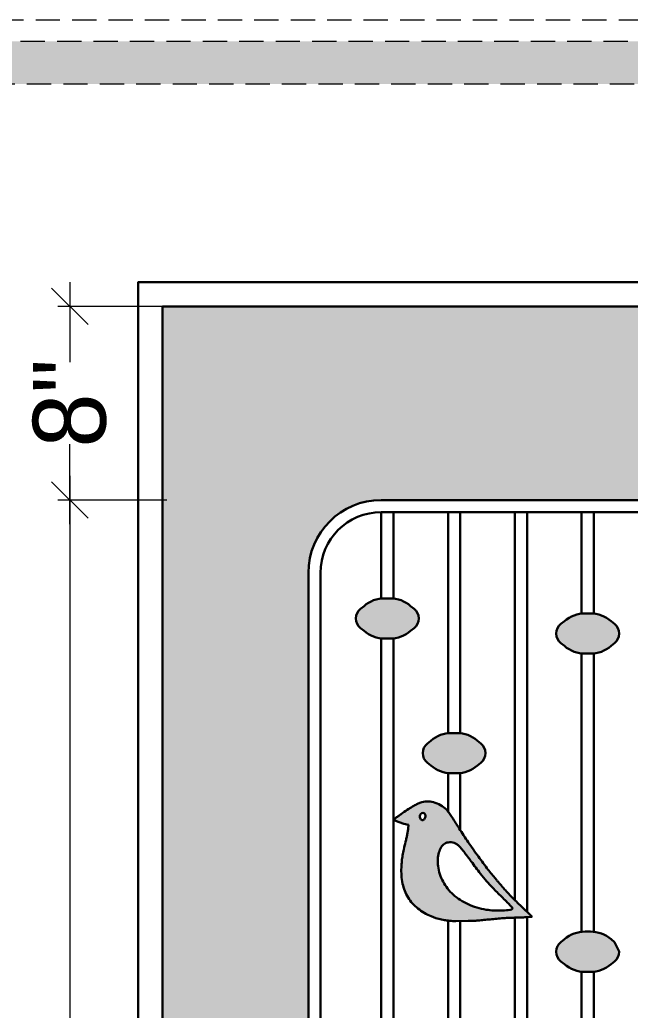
# Model space of a CAD drawing. Header units: millimetres. Extents: x 35877 to 3066687, y -650199 to -40525.
# Drawn here: x 147915.9 to 147941.02, y -180484.81 to -180444.06 of the extents above; entities that cross this region are included whole.
import ezdxf

# ---------------------------------------------------------------- set-up
doc = ezdxf.new("R2010")
doc.units = ezdxf.units.MM
doc.header["$MEASUREMENT"] = 0
doc.header["$PDMODE"] = 35
doc.linetypes.add('DASHED', pattern=[0.75, 0.5, -0.25])
doc.linetypes.add('DASHEDX2', pattern=[1.5, 1, -0.5])
doc.layers.get('Defpoints').update_dxf_attribs({"color": 220})
for name, color, linetype, lineweight in [('dim05', 1, 'Continuous', 13), ('Dimension', 10, 'DASHEDX2', 20), ('Elevation 4.5', 206, 'Continuous', 5), ('FURNITURE', 32, 'Continuous', 9), ('furniture dimensions', 1, 'DASHED', 0), ('wall', 7, 'Continuous', 30)]:
    doc.layers.add(name, color=color, linetype=linetype, lineweight=lineweight)
doc.styles.add('century g', font='GOTHIC.TTF')
doc.dimstyles.new('Archana', dxfattribs={"dimtxt": 2, "dimasz": 0.75, "dimexe": 0.5, "dimexo": 0.5, "dimgap": 0, "dimtad": 0, "dimzin": 0, "dimdsep": 46, "dimlunit": 4, "dimtxsty": 'century g', "dimblk": 'OBLIQUE', "dimcen": 0, "dimdle": 1, "dimclrd": 256, "dimclre": 256, "dimclrt": 256, "dimadec": 0, "dimazin": 0, "dimtfac": 1, "dimtofl": 0, "dimtmove": 1, "dimatfit": 3, "dimfxl": 1, "dimfxlon": 1, "dimtolj": 1, "dimtzin": 0, "dimlwd": -1, "dimlwe": -1, "dimarcsym": 0})

# ---------------------------------------------------------------- blocks, each defined once
blk = doc.blocks.new('_Oblique')
at = {"layer": 'wall', "color": 0, "lineweight": -2}
blk.add_line((-0.5, -0.5), (0.5, 0.5), dxfattribs=at)
blk = doc.blocks.new('*D339')
at = {"layer": 'Defpoints', "color": 0, "linetype": 'Continuous', "lineweight": 0, "transparency": 16777216}
for p in [(147917.9567852311, -180463.8178476895), (147930.7771956997, -180463.8178476895), (147930.7771956997, -180538.8119476446)]:
    blk.add_point(p, dxfattribs=at)
at = {"layer": 'furniture dimensions', "color": 5, "linetype": 'Continuous', "transparency": 16777216}
for p, q in [((147917.9567852311, -180462.8178476895), (147917.9567852311, -180497.4379432143)), ((147921.9567852311, -180463.8178476895), (147917.4567852311, -180463.8178476895)), ((147917.9567852311, -180539.8119476446), (147917.9567852311, -180505.1918521198))]:
    blk.add_line(p, q, dxfattribs=at)
at = {"layer": 'furniture dimensions', "color": 5, "linetype": 'ByBlock', "transparency": 16777216}
blk.add_line((147921.9567852311, -180538.8119476446), (147917.4567852311, -180538.8119476446), dxfattribs=at)
at = {"layer": 'furniture dimensions', "color": 5, "linetype": 'Continuous', "transparency": 16777216, "xscale": 1.5, "yscale": 1.5, "zscale": 1.5}
for p, rotation in [((147917.9567852311, -180463.8178476895), 90), ((147917.9567852311, -180538.8119476446), 270)]:
    blk.add_blockref('_Oblique', p, dxfattribs=dict(at, rotation=rotation))
at = {"layer": 'furniture dimensions', "linetype": 'Continuous', "lineweight": 0, "transparency": 16777216, "insert": (147917.9567852311, -180501.314897667), "char_height": 3, "attachment_point": 5, "rotation": 90, "style": 'century g'}
blk.add_mtext('\\A1;6\'-3"', dxfattribs=at)
blk = doc.blocks.new('*D340')
at = {"layer": 'Defpoints', "color": 0, "linetype": 'Continuous', "lineweight": 0, "transparency": 16777216}
for p in [(147917.9567852312, -180455.8526228708), (147931.9763596978, -180455.8526228708), (147931.9763596978, -180463.8178476895)]:
    blk.add_point(p, dxfattribs=at)
at = {"layer": 'furniture dimensions', "color": 5, "linetype": 'Continuous', "transparency": 16777216}
for p, q in [((147917.9567852312, -180454.8526228708), (147917.9567852312, -180458.1516866738)), ((147921.9567852312, -180455.8526228708), (147917.4567852312, -180455.8526228708)), ((147917.9567852312, -180464.8178476895), (147917.9567852312, -180461.5187838865))]:
    blk.add_line(p, q, dxfattribs=at)
at = {"layer": 'furniture dimensions', "color": 5, "linetype": 'ByBlock', "transparency": 16777216}
blk.add_line((147921.9567852312, -180463.8178476895), (147917.4567852312, -180463.8178476895), dxfattribs=at)
at = {"layer": 'furniture dimensions', "color": 5, "linetype": 'Continuous', "transparency": 16777216, "xscale": 1.5, "yscale": 1.5, "zscale": 1.5}
for p, rotation in [((147917.9567852312, -180455.8526228708), 90), ((147917.9567852312, -180463.8178476895), 270)]:
    blk.add_blockref('_Oblique', p, dxfattribs=dict(at, rotation=rotation))
at = {"layer": 'furniture dimensions', "linetype": 'Continuous', "lineweight": 0, "transparency": 16777216, "insert": (147917.9567852312, -180459.8352352801), "char_height": 3, "attachment_point": 5, "rotation": 90, "style": 'century g'}
blk.add_mtext('\\A1;8"', dxfattribs=at)

msp = doc.modelspace()

# ---------------------------------------------------------------- hatches: boundary and pattern name
at = {"layer": 'dim05', "lineweight": 0, "true_color": 0xa47149, "transparency": 33554572}
h = msp.add_hatch(color=35, dxfattribs=at)
h.dxf.hatch_style = 1
h.paths.add_polyline_path([(147967.7670996476, -180455.8526228707), (147921.7750088354, -180455.8526228707), (147921.7826582461, -180547.8119476445), (147967.7747490583, -180547.8119476445), (147967.7735097604, -180532.9134151558), (147961.7747490583, -180532.9134151558), (147961.7747490583, -180535.8119476445, -0.4142135623730951), (147958.7747490583, -180538.8119476445), (147930.7771956997, -180538.8119476445, -0.4142135623730951), (147927.7771956997, -180535.8119476445), (147927.7771956997, -180466.8178476894, -0.4142135623730951), (147930.7771956997, -180463.8178476894), (147958.7747490583, -180463.8178476894, -0.4142135623730951), (147961.7747490583, -180466.8178476894), (147961.7747490583, -180493.7135500387), (147967.7702490159, -180493.7135500387)])
at = {"layer": 'Dimension', "true_color": 0xd39e00, "transparency": 33554687}
h = msp.add_hatch(color=42, dxfattribs=at)
h.paths.add_polyline_path([(147779.4312892751, -180444.9377597726), (147779.4312892751, -180621.4179555147), (148030.1577684627, -180621.4179555147), (148030.1577684627, -180444.9377597726)])
h.paths.add_polyline_path([(147781.1909367456, -180446.6974072431), (148028.3981209922, -180446.6974072431), (148028.3981209922, -180619.6583080442), (147781.1909367456, -180619.6583080442)], flags=16)
at = {"layer": 'Elevation 4.5', "lineweight": 0, "true_color": 0x000000, "transparency": 33554628}
h = msp.add_hatch(color=18, dxfattribs=at)
h.dxf.hatch_style = 1
h.paths.add_polyline_path([(147932.3202400889, -180468.69675873, 0.2335693837451339), (147932.1302066992, -180468.2966187639), (147931.9855370311, -180468.1823193816, 0.1866468864992515), (147931.1354642556, -180467.8658228917), (147930.9191310306, -180467.8658228917, 0.1866468864992447), (147930.069058255, -180468.1823193816), (147929.924388587, -180468.2966187639, 0.229438131234605), (147929.7343551973, -180468.6889460514, 0.2335693837451812), (147929.924388587, -180469.0890860175), (147930.069058255, -180469.2033853998, 0.1866468864992518), (147930.9191310306, -180469.5198818897), (147931.1354642556, -180469.5198818897, 0.1866468864992437), (147931.9855370311, -180469.2033853998), (147932.1302066992, -180469.0890860175, 0.229438131234605)])
h.paths.add_polyline_path([(147940.3795950388, -180468.9160337608), (147940.2349253708, -180468.8017343786, 0.1866468864992479), (147939.3848525952, -180468.4852378887), (147939.1685193702, -180468.4852378887, 0.186646886499249), (147938.3184465947, -180468.8017343786), (147938.1737769266, -180468.9160337609, 0.2294381312187934), (147937.9837435369, -180469.3083610484, 0.2335693837454127), (147938.1737769266, -180469.7085010145), (147938.3184465947, -180469.8228003968, 0.1866468864992496), (147939.1685193702, -180470.1392968867), (147939.3848525952, -180470.1392968867, 0.1866468864992459), (147940.2349253708, -180469.8228003968), (147940.3795950388, -180469.7085010146, 0.2294381312761696), (147940.5696284285, -180469.316173727, 0.2335693837839362)])
h.paths.add_polyline_path([(147934.8800028123, -180473.8375833622), (147934.7353331443, -180473.72328398, 0.1866468864992447), (147933.8852603688, -180473.40678749), (147933.6689271438, -180473.40678749, 0.1866468864992453), (147932.8188543682, -180473.72328398), (147932.6741847002, -180473.8375833623, 0.2294381312187938), (147932.4841513105, -180474.2299106497, 0.2335693837448415), (147932.6741847002, -180474.6300506159), (147932.8188543682, -180474.7443499982, 0.1866468864992492), (147933.6689271438, -180475.0608464881), (147933.8852603688, -180475.0608464881, 0.186646886499244), (147934.7353331443, -180474.7443499982), (147934.8800028123, -180474.6300506159, 0.229438131276169), (147935.0700362021, -180474.2377233284, 0.2335693837839357)])
h = msp.add_hatch(color=18, dxfattribs=at)
h.dxf.hatch_style = 1
edge = h.paths.add_edge_path()
edge.add_arc((147914.7123246339, -180489.3500223673), 22.71277757108558, 32.16172456926157, 32.81148210288643)
edge.add_arc((147919.9924358223, -180485.945725112), 16.43035654375045, 32.81148210665176, 33.63723764329593)
edge.add_arc((147919.0137337774, -180486.5969214386), 17.60590507442646, 33.63732160428831, 34.28730340976625)
edge.add_arc((147933.0026102426, -180477.0588986064), 0.674793347500813, 34.28730343310656, 41.16894355051372)
edge.add_arc((147932.6058936111, -180477.4058181088), 1.201801152872894, 41.16894354354579, 55.9920307366927)
edge.add_arc((147932.627473302, -180477.3738344982), 1.163218327600577, 55.99203073469801, 71.17988011244289)
edge.add_arc((147932.6647095919, -180477.2645854152), 1.047797777297143, 71.1799864031716, 87.21540258183099)
edge.add_arc((147932.6785800894, -180476.9794112799), 0.7622865198643559, 87.21540257365744, 107.569980809068)
edge.add_arc((147932.837786737, -180477.4822080799), 1.289687106465092, 107.5699808175182, 114.984230487483)
edge.add_arc((147933.40135702, -180478.6916574213), 2.62399560651567, 114.984230472451, 119.3422138767468)
edge.add_arc((147934.0089079565, -180479.7724338657), 3.863832637452334, 119.3422138913767, 122.918402823684)
edge.add_arc((147936.5911130753, -180483.7611055743), 8.615388727239672, 122.9184028174024, 124.8820485785528)
edge.add_arc((147964.0698555228, -180523.177271194), 56.66448235709579, 124.8820485660495, 125.0486099598604)
edge.add_arc((147950.5899403499, -180503.9606772972), 33.19140002734221, 125.0486100054601, 125.297528854635)
edge.add_arc((147971.207562464, -180533.0826525118), 68.87298886579251, 125.2975288079876, 125.400118313947)
edge.add_arc((147931.4579395258, -180477.1497439724), 0.2543122433924807, 125.400118316436, 130.7660377782542)
edge.add_arc((147931.3030965868, -180476.9701415825), 0.01717651394238802, 130.7660378935498, 241.7913550572283)
edge.add_arc((147931.981499691, -180475.7053833952), 1.452392192579913, 241.7913550735764, 246.6074439563219)
edge.add_arc((147932.0526229005, -180475.5409687524), 1.631530925651959, 246.6074439603124, 252.0734011422824)
edge.add_arc((147932.2172888751, -180475.0319611275), 2.166510967779784, 252.0734011402797, 256.4923487535344)
edge.add_line((147931.7112456176, -180477.1385436668), (147931.8955505748, -180477.1828174036))
edge.add_line((147931.8955505748, -180477.1828174036), (147931.8865013795, -180477.3378037948))
edge.add_arc((147931.1346931869, -180477.2939079461), 0.7530885764697608, 350.1867725936558, 356.65846321495945, ccw=False)
edge.add_arc((147926.4427851949, -180476.4823591692), 5.514665208493895, 348.6954306194755, 350.18677260226514, ccw=False)
edge.add_arc((147925.7921001767, -180476.3522924341), 6.178222552240888, 347.16117339176003, 348.6954936126226, ccw=False)
edge.add_arc((147925.5409140933, -180476.295050058), 6.435848517784304, 345.672186875351, 347.1612144690426, ccw=False)
edge.add_arc((147943.4564979058, -180480.8709380806), 12.0548760364553, 165.6721868666316, 167.2040636775351)
edge.add_arc((147935.5937283245, -180479.0851470988), 3.991862026780903, 167.204063686911, 170.6969806769675)
edge.add_arc((147934.980724187, -180478.9847263145), 3.370687006033028, 170.6970534266985, 174.5650807287393)
edge.add_arc((147938.1314151215, -180479.2844917724), 6.535606071972467, 174.565080738195, 176.9223248547493)
edge.add_arc((147934.2079388702, -180479.073537098), 2.606462683265474, 176.9223248525256, 191.7869719320551)
edge.add_arc((147933.4121458176, -180479.2395980904), 1.793527977553087, 191.7869719330732, 211.4585563509173)
edge.add_arc((147933.3472499249, -180479.2793018045), 1.717449979413286, 211.4585563533364, 231.6243327161126)
edge.add_arc((147933.67435488, -180478.8662378177), 2.244346087587395, 231.6243327160234, 248.1267195580764)
edge.add_line((147932.838212409, -180480.9490136408), (147933.0173265027, -180481.0209200357))
edge.add_line((147933.0173265027, -180481.0209200357), (147933.3765758043, -180481.1027197316))
edge.add_arc((147933.6715442416, -180479.5632530038), 1.567470632925063, 259.1533424034242, 262.434350220214)
edge.add_arc((147934.2145506741, -180475.4749137207), 5.691712875962254, 262.4343501949585, 263.6909855828025)
edge.add_arc((147934.2759970031, -180474.9191415057), 6.250871535311828, 263.6909856047576, 264.9343735003256)
edge.add_arc((147934.1455757722, -180476.3904512684), 4.773792622310335, 264.9343735001598, 266.4562436123144)
edge.add_line((147933.8505038777, -180481.1551158502), (147934.3573436229, -180481.1394020541))
edge.add_line((147934.3573436229, -180481.1394020541), (147934.4832752496, -180481.1394020541))
edge.add_arc((147934.4832752492, -180480.0908257979), 1.048576256143861, 270.0000000222639, 274.4026507890214)
edge.add_arc((147932.3089765957, -180451.8503734478), 29.37260710579882, 274.4026507642312, 274.7970686569487)
edge.add_arc((147932.5126238677, -180454.2774838833), 26.9369681186945, 274.7971488530964, 275.310263421353)
edge.add_arc((147931.5315326027, -180443.7226250788), 37.53732586980061, 275.3103236337591, 275.7105061503938)
edge.add_arc((147937.2394798586, -180500.8029728869), 19.82770500941959, 94.91844812055871, 95.7105061553006, ccw=False)
edge.add_arc((147937.3201228573, -180501.7399094398), 20.76810566715427, 94.15348781103518, 94.9184901770812, ccw=False)
edge.add_arc((147937.156144768, -180499.4817247328), 18.50397515314464, 93.39746178999599, 94.1535177038175, ccw=False)
edge.add_arc((147936.2466416837, -180484.161582454), 3.156859616249403, 90.60034834854628, 93.39746178710669, ccw=False)
edge.add_arc((147936.1300321889, -180473.033064666), 7.972269097740296, 270.6003483631366, 271.0369806123186)
edge.add_line((147936.2743122255, -180481.0040280856), (147936.9845046305, -180480.9682613609))
edge.add_arc((147953.1087920169, -180463.6599370171), 23.65524752161354, 223.9404505925304, 227.0283183088817, ccw=False)
edge.add_arc((147947.6163317682, -180468.9750320613), 16.01214733226215, 222.896776801858, 223.8834857300156, ccw=False)
edge.add_arc((147938.7215282373, -180477.2396611511), 3.870416654803198, 220.0632280018442, 222.8967767977496, ccw=False)
edge.add_arc((147860.1424426506, -180543.3232497579), 98.80242968147073, 40.06322799918034, 40.1516844981128)
edge.add_arc((147873.354013461, -180532.1778139261), 81.51757089850346, 40.15175099837433, 40.25570186641909)
edge.add_arc((147876.6454711767, -180529.3909132021), 77.20474009557171, 40.25575072261492, 40.34538112926886)
edge.add_arc((147930.9832538472, -180483.2350808542), 5.909891156234724, 40.3453811102247, 40.94446054311418)
edge.add_arc((147941.3215673511, -180474.2657014002), 7.776981894013973, 217.2227130501662, 220.944460562683, ccw=False)
edge.add_arc((147954.6547551576, -180464.1369277897), 24.52111375975269, 215.641396512841, 217.2227130518501, ccw=False)
edge.add_arc((147956.5476800853, -180462.779656932), 26.85035160999695, 214.0867432932073, 215.6413965111122, ccw=False)
edge.add_arc((147951.0324146868, -180466.5119115839), 20.19093142486694, 212.1617245665263, 214.0867432949394, ccw=False)
edge = h.paths.add_edge_path(flags=16)
edge.add_arc((147932.5900897303, -180476.8191667027), 0.2322651146118047, 204.4953488956486, 219.9434680252169, ccw=False)
edge.add_arc((147932.5381152367, -180476.842847749), 0.1751499683182469, 171.290389192147, 204.4953488683468, ccw=False)
edge.add_arc((147932.5288943233, -180476.8414351679), 0.1658214834924032, 136.6978099472737, 171.2903892049318, ccw=False)
edge.add_arc((147932.4912629283, -180476.8059704193), 0.1141120038685766, 93.00279646678632, 136.6978099550661, ccw=False)
edge.add_arc((147932.4905546082, -180476.7924674766), 0.1005904958060329, 45.000014898631775, 93.00279645580622, ccw=False)
edge.add_arc((147932.4940291338, -180476.788992987), 0.09567680006221069, 11.325878481928214, 45.00003095784922, ccw=False)
edge.add_arc((147932.3341459967, -180476.8210158941), 0.2587353297781608, -4.7066212332899795, 11.325878482564974, ccw=False)
edge.add_arc((147932.3207930634, -180476.8199165296), 0.272133442740565, 339.6071331042216, 355.2933787699598, ccw=False)
edge.add_arc((147932.4552537045, -180476.8699029396), 0.1286820390840577, 312.14464819820995, 339.6071330874381, ccw=False)
edge.add_arc((147932.4453575603, -180476.8589678022), 0.1434302898713241, 290.55917258419873, 312.14464822246345, ccw=False)
edge.add_arc((147932.4717392249, -180476.9293072294), 0.06830621089635083, 252.9833380006609, 290.55917254643856, ccw=False)
edge.add_arc((147932.4762788678, -180476.9144741554), 0.08381841382622764, 219.9434680186553, 252.98333803240502, ccw=False)
edge = h.paths.add_edge_path(flags=16)
edge.add_arc((147933.5585180935, -180478.2290179013), 0.3224896342936749, 104.54598176385619, 123.51146245731499, ccw=False)
edge.add_arc((147933.6030060416, -180478.4004722779), 0.4996217341068242, 90.8832227233267, 104.5459817776453, ccw=False)
edge.add_arc((147933.6035889338, -180478.4382822464), 0.5374361954011544, 77.69642233482853, 90.88322270792588, ccw=False)
edge.add_arc((147933.6192601847, -180478.3664289568), 0.4638938039961975, 62.970975317138425, 77.69642235515062, ccw=False)
edge.add_arc((147933.5472523165, -180478.507575548), 0.622347246046015, 51.14747338085027, 62.970975305511615, ccw=False)
edge.add_arc((147933.4354457365, -180478.6463741266), 0.8005767519077509, 41.35852815053022, 51.14747337910302, ccw=False)
edge.add_arc((147931.7837723779, -180480.1003966929), 3.00107817356593, 37.224918750188124, 41.3585281564371, ccw=False)
edge.add_arc((147880.326116017, -180519.194168963), 67.62470719938264, 36.79428501611818, 37.22491874805053, ccw=False)
edge.add_arc((147968.9195565351, -180452.931589016), 43.00768952093476, 216.7942850155055, 217.637653555101)
edge.add_arc((147940.708282213, -180474.6867450086), 7.382378137841509, 217.6376535555531, 220.7440865039881)
edge.add_arc((147939.6067339505, -180475.6357016333), 5.928443046414641, 220.7440865036091, 224.3298438756137)
edge.add_arc((147950.1085783899, -180465.3766961139), 20.60958506176154, 224.3298438766727, 225.7480068876762)
edge.add_arc((147922.7828193495, -180493.4254202404), 18.5494245306522, 44.86726686309112, 45.748006887651115, ccw=False)
edge.add_arc((147932.1918801191, -180484.0598534184), 5.27372242245683, 42.62086097932121, 44.86726685715291, ccw=False)
edge.add_arc((147930.4107374671, -180485.698895302), 7.694244565161012, 41.450303158881525, 42.62086099310898, ccw=False)
edge.add_arc((147936.1618982523, -180480.6195842601), 0.02122358009796283, -32.61788156688658, 41.45030317844203, ccw=False)
edge.add_arc((147936.0741574755, -180480.5634331019), 0.125393616470867, 275.88485687641503, 327.3821184445491, ccw=False)
edge.add_arc((147935.5441614523, -180475.4214766914), 5.294591959775962, 272.4032081349221, 275.8848568685409, ccw=False)
edge.add_arc((147935.5979842856, -180476.7039342897), 4.011005426326134, 267.33728693384694, 272.40320813495885, ccw=False)
edge.add_arc((147935.5368408732, -180478.0186598987), 2.694858799206424, 260.5119849194672, 267.33728693438877, ccw=False)
edge.add_arc((147935.5927158351, -180477.6843347024), 3.033820962743133, 245.8124506496482, 260.51198491980324, ccw=False)
edge.add_arc((147935.3036606682, -180478.3278856039), 2.328334852051495, 227.8874133910659, 245.81245064905892, ccw=False)
edge.add_arc((147935.1056882539, -180478.5468892814), 2.033113430747092, 208.563410003735, 227.8874133889282, ccw=False)
edge.add_arc((147934.9242907994, -180478.6456373881), 1.826579595609213, 187.620794974303, 208.563486297588, ccw=False)
edge.add_arc((147934.5259774822, -180478.6989308766), 1.424716814798801, 176.1607285301803, 187.6207949680533, ccw=False)
edge.add_arc((147934.4127811213, -180478.69133445), 1.311265848237073, 163.965792939255, 176.1607285358748, ccw=False)
edge.add_arc((147934.1567289091, -180478.6177471922), 1.044849219870216, 150.4171642868732, 163.9657929342519, ccw=False)
edge.add_arc((147933.6106512182, -180478.3077482345), 0.4169159444802546, 123.51146246436971, 150.4171642894861, ccw=False)
h = msp.add_hatch(color=18, dxfattribs=at)
h.dxf.hatch_style = 1
h.paths.add_polyline_path([(147940.5696284285, -180482.409696537, 0.2335693837455621), (147940.3795950388, -180482.0095565709), (147940.2349253708, -180481.8952571886, 0.1866468864992518), (147939.3848525952, -180481.5787606986), (147939.1685193702, -180481.5787606986, 0.1866468864992447), (147938.3184465947, -180481.8952571886), (147938.1737769266, -180482.0095565709, 0.2294381312187929), (147937.9837435369, -180482.4018838583, 0.2335693837448415), (147938.1737769266, -180482.8020238245), (147938.3184465947, -180482.9163232068, 0.1866468864992493), (147939.1685193702, -180483.2328196967), (147939.3848525952, -180483.2328196967, 0.1866468864992456), (147940.2349253708, -180482.9163232068), (147940.3795950388, -180482.8020238245, 0.2294381312761698)])

# ---------------------------------------------------------------- linework, layer by layer
at = {"layer": 'Dimension', "color": 42, "true_color": 0xd39e00, "transparency": 33554687, "elevation": 0.1188055700500966}
for points in [[(147778.5514655398, -180444.0579360374), (148031.037592198, -180444.0579360374), (148031.037592198, -180622.2977792499), (147778.5514655398, -180622.2977792499)], [(147779.4312892751, -180444.9377597726), (148030.1577684627, -180444.9377597726), (148030.1577684627, -180621.4179555147), (147779.4312892751, -180621.4179555147)], [(147781.1909367456, -180446.6974072431), (148028.3981209922, -180446.6974072431), (148028.3981209922, -180619.6583080442), (147781.1909367456, -180619.6583080442)]]:
    msp.add_lwpolyline(points, close=True, dxfattribs=at)
at = {"layer": 'Elevation 4.5', "color": 18, "lineweight": 30, "true_color": 0x000000, "transparency": 33554687}
for p, q in [((147968.7670996476, -180454.8526228707), (147920.7750088354, -180454.8526228707)), ((147930.7772976431, -180464.3178476894), (147930.7772976431, -180467.8720473441)), ((147931.2772976431, -180464.3178476894), (147931.2772976431, -180467.8720473441)), ((147933.5270937563, -180464.3178476894), (147933.5270937563, -180473.4130119425)), ((147934.0270937563, -180464.3178476894), (147934.0270937563, -180473.4130119424)), ((147936.2768898695, -180464.3178476894), (147936.2768898695, -180480.2805235225)), ((147936.7768898695, -180464.3178476894), (147936.7768898695, -180480.767779037)), ((147939.0266859827, -180464.3178476894), (147939.0266859827, -180468.4914623411)), ((147939.5266859827, -180464.3178476894), (147939.5266859827, -180468.4914623411)), ((147930.7772976431, -180469.5136574373), (147930.7772976431, -180486.2357072643)), ((147931.2772976431, -180469.5136574373), (147931.2772976431, -180486.2357072643)), ((147939.0266859827, -180470.1330724343), (147939.0266859827, -180481.5849851511)), ((147939.5266859827, -180470.1330724343), (147939.5266859827, -180481.584985151)), ((147933.5270937563, -180475.0546220357), (147933.5270937563, -180476.6343245778)), ((147934.0270937563, -180475.0546220357), (147934.0270937563, -180477.3973501076)), ((147931.711245213, -180477.1385435696), (147931.8955505748, -180477.1828174036)), ((147931.8955505748, -180477.1828174036), (147931.8865014186, -180477.3378031262)), ((147936.9845046305, -180480.9682613609), (147936.4937159076, -180480.4943332875)), ((147932.8382139181, -180480.9490142466), (147933.0173265027, -180481.0209200357)), ((147933.0173265027, -180481.0209200357), (147933.3765758043, -180481.1027197316)), ((147936.2768898695, -180481.0039810116), (147936.2768898695, -180519.4907744519)), ((147936.7438446131, -180480.9850613212), (147936.9845046305, -180480.9682613609)), ((147936.7768898695, -180480.9827545026), (147936.7768898695, -180519.5006567024)), ((147933.5270937563, -180481.124957831), (147933.5270937563, -180495.9062159192)), ((147933.8505038777, -180481.1551158502), (147934.3573436229, -180481.1394020541)), ((147934.0270937563, -180481.1080296935), (147934.0270937563, -180495.9062159192)), ((147934.3573436229, -180481.1394020541), (147934.4832762908, -180481.1394020541)), ((147939.0266859827, -180483.2265952443), (147939.0266859827, -180495.9349810834)), ((147939.5266859827, -180483.2265952443), (147939.5266859827, -180496.7685458257))]:
    msp.add_line(p, q, dxfattribs=at)
msp.add_lwpolyline([(147968.7670996476, -180454.8526228707), (147920.7750088354, -180454.8526228707), (147920.7826582461, -180547.8119476445), (147968.7747490583, -180547.8119476445)], close=True, dxfattribs=at)
msp.add_lwpolyline([(147961.2747490583, -180493.7135500387), (147961.2747490583, -180466.8178476894, 0.4142135623730951), (147958.7747490583, -180464.3178476894), (147930.7771956997, -180464.3178476894, 0.4142135623730951), (147928.2771956997, -180466.8178476894), (147928.2771956997, -180535.8119476445, 0.4142135623730951), (147930.7771956997, -180538.3119476445), (147958.7747490583, -180538.3119476445, 0.4142135623730951), (147961.2747490583, -180535.8119476445), (147961.2747490583, -180532.9134151558)], format="xyb", dxfattribs=at)
for points in [[(147932.3202400889, -180468.6889460514), (147932.3202400889, -180468.69675873, -0.2294381312374742), (147932.1302066992, -180469.0890860175), (147931.9855370311, -180469.2033853998, -0.1866468864992491), (147931.1354642556, -180469.5198818897), (147930.9191310306, -180469.5198818897, -0.1866468864992491), (147930.069058255, -180469.2033853998), (147929.924388587, -180469.0890860175, -0.2294381312374742), (147929.7343551973, -180468.69675873), (147929.7343551973, -180468.6889460514, -0.2294381312374741), (147929.924388587, -180468.2966187639), (147930.069058255, -180468.1823193816, -0.1866468864992491), (147930.9191310306, -180467.8658228917), (147931.1354642556, -180467.8658228917, -0.1866468864992491), (147931.9855370311, -180468.1823193816), (147932.1302066992, -180468.2966187639, -0.2294381312374741)], [(147940.5696284285, -180469.3083610484), (147940.5696284285, -180469.316173727, -0.2294381312374742), (147940.3795950388, -180469.7085010145), (147940.2349253708, -180469.8228003968, -0.1866468864992491), (147939.3848525952, -180470.1392968867), (147939.1685193702, -180470.1392968867, -0.1866468864992491), (147938.3184465947, -180469.8228003968), (147938.1737769266, -180469.7085010145, -0.2294381312374742), (147937.9837435369, -180469.316173727), (147937.9837435369, -180469.3083610484, -0.2294381312374741), (147938.1737769266, -180468.9160337609), (147938.3184465947, -180468.8017343786, -0.1866468864992491), (147939.1685193702, -180468.4852378887), (147939.3848525952, -180468.4852378887, -0.1866468864992491), (147940.2349253708, -180468.8017343786), (147940.3795950388, -180468.9160337609, -0.2294381312374741)], [(147935.0700362021, -180474.2299106497), (147935.0700362021, -180474.2377233284, -0.2294381312374742), (147934.8800028124, -180474.6300506159), (147934.7353331443, -180474.7443499982, -0.1866468864992491), (147933.8852603688, -180475.0608464881), (147933.6689271438, -180475.0608464881, -0.1866468864992491), (147932.8188543682, -180474.7443499982), (147932.6741847002, -180474.6300506159, -0.2294381312374742), (147932.4841513105, -180474.2377233284), (147932.4841513105, -180474.2299106497, -0.2294381312374741), (147932.6741847002, -180473.8375833623), (147932.8188543682, -180473.72328398, -0.1866468864992491), (147933.6689271438, -180473.40678749), (147933.8852603688, -180473.40678749, -0.1866468864992491), (147934.7353331443, -180473.72328398), (147934.8800028124, -180473.8375833623, -0.2294381312374741)], [(147932.5616828114, -180476.7213392364, -0.147998), (147932.5878427459, -180476.7702031955, -0.070065), (147932.5920092055, -180476.8422417371, -0.06855499999999999), (147932.5758707435, -180476.9147426218, -0.120405), (147932.5415999776, -180476.9653146176, -0.09446399999999999), (147932.49572661, -180476.993263025, -0.16544), (147932.4517495603, -180476.9946230143, -0.145171), (147932.412017142, -180476.968288253, -0.06750700000000001), (147932.3787298296, -180476.915468706, -0.145904), (147932.3649847043, -180476.8163273763, -0.152099), (147932.4082185295, -180476.7277069076, -0.193), (147932.4852856849, -180476.6920150685, -0.212568)], [(147933.8300725489, -180477.9532031002, -0.051635), (147933.9376605142, -180478.0229132596, -0.042739), (147934.03635048, -180478.1173782619, -0.018038), (147934.1734300942, -180478.2849060697, -0.001879), (147934.4793799438, -180478.6907736748, 0.00368), (147934.8622708576, -180479.1949218245, 0.013555), (147935.1151594305, -180479.5050937413, 0.015647), (147935.3659521618, -180479.7784310204, 0.006188), (147935.7268987314, -180480.1388872324, -0.003843), (147935.9296009806, -180480.3394245518, -0.009801), (147936.0725428481, -180480.4887744535, -0.005108), (147936.1778059593, -180480.6055348754, -0.334926), (147936.1797745512, -180480.631024465, -0.228559), (147936.0870139785, -180480.6881658938, -0.015192), (147935.766187474, -180480.7114113286, -0.022109), (147935.4116444099, -180480.7106089683, -0.029789), (147935.0926223866, -180480.6766542335, -0.06422699999999999), (147934.3496882627, -180480.4518158835, -0.078375), (147933.7422904589, -180480.0550990397, -0.084521), (147933.3200052218, -180479.5189419196, -0.091628), (147933.1138448248, -180478.8878736202, -0.050044), (147933.1044572049, -180478.6035468969, -0.053263), (147933.1525274924, -180478.3291481505, -0.059186), (147933.2480832139, -180478.1019246522, -0.11794), (147933.3804694657, -180477.9601345616, -0.082944), (147933.4775241427, -180477.9168648232, -0.059685), (147933.5953046948, -180477.9009099029, -0.057602), (147933.71811236, -180477.9131898269, -0.06434)], [(147940.5696284285, -180482.4018838583), (147940.5696284285, -180482.409696537, -0.2294381312374742), (147940.3795950389, -180482.8020238245), (147940.2349253708, -180482.9163232068, -0.1866468864992491), (147939.3848525952, -180483.2328196967), (147939.1685193703, -180483.2328196967, -0.1866468864992491), (147938.3184465947, -180482.9163232068), (147938.1737769266, -180482.8020238245, -0.2294381312374742), (147937.983743537, -180482.409696537), (147937.983743537, -180482.4018838583, -0.2294381312374741), (147938.1737769267, -180482.0095565709), (147938.3184465947, -180481.8952571886, -0.1866468864992491), (147939.1685193703, -180481.5787606986), (147939.3848525952, -180481.5787606986, -0.1866468864992491), (147940.2349253708, -180481.8952571886), (147940.3795950389, -180482.0095565709)]]:
    msp.add_lwpolyline(points, format="xyb", close=True, dxfattribs=at)
for centre, radius, start, end in [((147936.5911130745, -180483.7611055742), 8.615388726649833, 122.9184072264019, 124.8820001333791), ((147934.0089079564, -180479.7724338663), 3.863832637864203, 119.3423003614567, 122.9184126577967), ((147933.4013570202, -180478.6916574207), 2.623995605995932, 114.9842620511222, 119.3423412248759), ((147932.8377867368, -180477.48220808), 1.289687106467398, 107.5700582264494, 114.9842947078054), ((147932.6785800894, -180476.97941128), 0.7622865199143046, 87.21550114153779, 107.5701117897922), ((147932.6647095919, -180477.2645854152), 1.04779777737952, 71.17894093630788, 87.21547428551021), ((147932.6274733019, -180477.3738344983), 1.163218327678083, 55.99033052459212, 71.17893838336676), ((147932.6058936111, -180477.4058181088), 1.201801152876731, 41.16895437289742, 55.99038510714029), ((147931.3030965868, -180476.9701415826), 0.01717651394821247, 130.7660965105257, 241.7913230670505), ((147931.4579395259, -180477.1497439725), 0.2543122435719983, 125.4002412997149, 130.7660417289768), ((147931.9814996909, -180475.7053833954), 1.452392192378978, 241.7913546967332, 246.6073872698991), ((147971.2075624621, -180533.082652505), 68.87298885913003, 125.2974447403404, 125.4001187702363), ((147950.5899403335, -180503.9606773084), 33.19140002708405, 125.0486907873943, 125.2973543730048), ((147964.06985553, -180523.1772711841), 56.66448235315305, 124.8820412124903, 125.0486573097309), ((147933.0026102425, -180477.0588986064), 0.6747933476355904, 34.28728766536361, 41.16896283701209), ((147919.0137337804, -180486.5969214415), 17.60590507348274, 33.63963305075552, 34.28730281849637), ((147919.9924358221, -180485.9457251111), 16.43035654344781, 32.81145026889705, 33.6397144509754), ((147932.0526229004, -180475.5409687519), 1.631530926074752, 246.607393502646, 252.0732910352903), ((147932.217288875, -180475.0319611277), 2.166510967498774, 252.0733182199212, 256.4923377515642), ((147926.442785194, -180476.4823591693), 5.514665209368815, 348.6964097874427, 350.1867665953383), ((147931.1346931869, -180477.2939079459), 0.7530885764547112, 350.1867285790016, 356.6585141558232), ((147914.7123246332, -180489.3500223673), 22.7127775716815, 32.16172667301568, 32.81145907314885), ((147951.0324146872, -180466.5119115843), 20.19093142500675, 212.1617221969383, 214.0865859441557), ((147925.5409140939, -180476.2950500575), 6.435848517269968, 345.6721553973658, 347.1611371656711), ((147925.7921001771, -180476.3522924332), 6.178222552010446, 347.1610928618078, 348.696367604262), ((147956.5476800855, -180462.779656931), 26.85035161077118, 214.0866249707621, 215.6411502210956), ((147935.5937283242, -180479.0851470991), 3.991862026580391, 167.203994649335, 170.696016739165), ((147943.4564979063, -180480.870938079), 12.05487603655545, 165.6722036771663, 167.2040408261946), ((147934.9807241874, -180478.9847263141), 3.370687006320364, 170.6959118641429, 174.5650719963374), ((147954.6547551574, -180464.1369277902), 24.5211137593664, 215.6411268252481, 217.222694416355), ((147934.20793887, -180479.073537098), 2.606462683102706, 176.9224396816104, 191.7870045929643), ((147938.1314151215, -180479.2844917722), 6.535606071959995, 174.5650762333689, 176.9223706525496), ((147941.3215673511, -180474.2657013996), 7.776981894470183, 217.2226542967547, 220.944490104011), ((147930.983253848, -180483.2350808543), 5.909891155698539, 40.34533837287012, 40.9444216781243), ((147876.6454711675, -180529.3909131997), 77.20474010099319, 40.25393379209251, 40.34537785057131), ((147933.4121458176, -180479.2395980904), 1.793527977537208, 191.7870193971213, 211.4572634364331), ((147873.354013459, -180532.1778139309), 81.51757090312233, 40.15176540699473, 40.25398107125052), ((147860.1424426435, -180543.3232497707), 98.8024296951526, 40.06323170833119, 40.15169638821825), ((147938.7215282374, -180477.2396611508), 3.870416655076666, 220.0631333872993, 222.8968382303817), ((147933.347249925, -180479.2793018046), 1.717449979410189, 211.4572061633653, 231.6246694260264), ((147947.6163317694, -180468.9750320636), 16.01214733164903, 222.8967916415835, 223.8834188700184), ((147948.8837568112, -180467.7560889174), 17.77060933858912, 223.8833701471568, 224.8626636511925), ((147933.67435488, -180478.8662378178), 2.244346087537092, 231.6245903785298, 248.1267610723605), ((147946.5899465267, -180470.038929974), 14.53441884502409, 224.8626611531587, 226.0012335164289), ((147931.5315325994, -180443.72262508), 37.53732586885415, 275.3103446411973, 275.7104979590293), ((147937.2394798581, -180500.8029728868), 19.8277050092522, 94.91846796845326, 95.71052167087741), ((147937.3201228566, -180501.7399094401), 20.7681056674129, 94.15349871912599, 94.91850912544986), ((147937.1561447686, -180499.4817247337), 18.50397515404232, 93.39745758729293, 94.15352995067185), ((147936.2466416837, -180484.1615824543), 3.156859616601853, 90.60039606268403, 93.39743714044458), ((147936.1300321898, -180473.0330646669), 7.972269096788517, 270.6003294630017, 271.5234740696034), ((147935.9802464909, -180467.4012605941), 13.60606469751603, 271.5234857009842, 272.1420494342702), ((147935.9995492338, -180467.9178115669), 13.08915319337521, 272.1421279039612, 272.7650460844342), ((147936.3765201099, -180475.7231489279), 5.274717938023607, 272.7650550729572, 273.9932356455235), ((147933.6715442419, -180479.563253004), 1.567470632715429, 259.1533423911166, 262.4343329291154), ((147934.2145506728, -180475.4749137204), 5.691712876012644, 262.4343454506915, 263.6911730704862), ((147934.2759970042, -180474.9191415065), 6.250871534586711, 263.6911562977258, 264.9344625159883), ((147934.145575772, -180476.3904512693), 4.773792621397258, 264.9344900740778, 266.4562436136054), ((147934.4832752495, -180480.0908257983), 1.048576255737577, 270.000056897246, 274.4025813561595), ((147932.3089765929, -180451.8503734481), 29.37260710572787, 274.4026482916134, 274.7970720485146), ((147932.5126238675, -180454.2774838799), 26.93696812207203, 274.7971525450209, 275.3102926885965)]:
    msp.add_arc(centre, radius, start, end, dxfattribs=at)
at = {"layer": 'FURNITURE', "lineweight": 30, "transparency": 33554687}
msp.add_lwpolyline([(147967.7747490583, -180547.8119476445), (147967.7670996476, -180455.8526228707), (147921.7750088354, -180455.8526228707), (147921.7826582461, -180547.8119476445)], dxfattribs=at)
msp.add_lwpolyline([(147961.7747490583, -180493.7135500387), (147961.7747490583, -180466.8178476894, 0.414213562373095), (147958.7747490583, -180463.8178476894), (147930.7771956997, -180463.8178476894, 0.414213562373095), (147927.7771956997, -180466.8178476894), (147927.7771956997, -180535.8119476445, 0.414213562373095), (147930.7771956997, -180538.8119476445), (147958.7747490583, -180538.8119476445, 0.414213562373095), (147961.7747490583, -180535.8119476445), (147961.7747490583, -180532.9134151558)], format="xyb", dxfattribs=at)

# ---------------------------------------------------------------- dimensions: what is measured, and where the dimension line sits
at = {"layer": 'furniture dimensions', "color": 5, "linetype": 'Continuous', "lineweight": 0, "transparency": 33554687}
for base, p1, p2, picture, middle in [((147917.9567852312, -180455.8526228708), (147931.9763596978, -180463.8178476894), (147931.9763596978, -180455.8526228707), '*D340', (147917.9567852312, -180459.8352352801)), ((147917.9567852311, -180463.8178476895), (147930.7771956997, -180538.8119476445), (147930.7771956997, -180463.8178476894), '*D339', (147917.9567852311, -180501.314897667))]:
    dim = msp.add_linear_dim(base=base, p1=p1, p2=p2, angle=90, dimstyle='Archana', override={"dimtxt": 3, "dimasz": 1.5, "dimdec": 0, "dimclrd": 5, "dimclre": 5, "dimfxl": 4}, dxfattribs=at)
    dim.commit()
    dim.dimension.update_dxf_attribs({"geometry": picture, "text_midpoint": middle})

doc.saveas('drawing.dxf')
